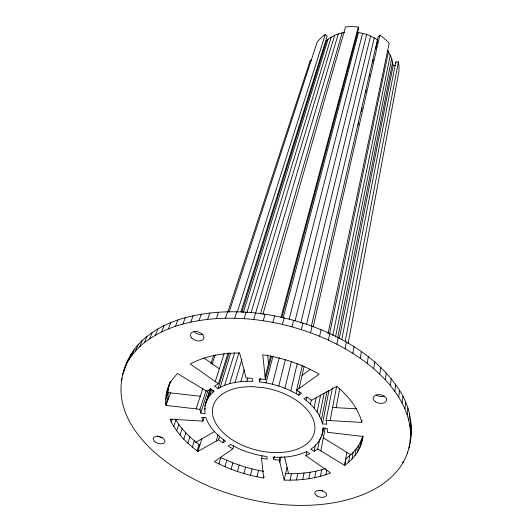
<?xml version="1.0" encoding="UTF-8"?>
<svg xmlns="http://www.w3.org/2000/svg" width="532" height="532" viewBox="0 0 532 532"><rect width="100%" height="100%" fill="white"/><g stroke="black" fill="none" stroke-linecap="round" stroke-linejoin="round"><path stroke-width="0.8" d="M322.691 431.884L322.897 428.041L327.3 428.553L327.459 432.277L362.891 436.44C361.793 448.33 354.206 458.71 344.61 465.4L317.737 448.981L314.146 451.256L310.768 449.194C318.309 444.652 322.725 436.453 323.489 427.808M210.213 388.826L204.94 405.923L204.926 413.583L200.69 413.085L200.005 409.341L165.997 405.384C164.727 397.098 167.088 388.812 170.772 381.451M168.258 399.086C167.547 393.334 168.152 387.389 170.167 381.949L166.935 391.04M128.584 358.801C97.13 421.291 170.054 473.194 221.126 490.983C255.267 503.179 292.274 508.446 328.344 503.624C355.043 499.767 383.173 489.839 399.931 467.508C415.751 445.018 414.508 413.058 399.552 390.402C379.522 359.147 346.232 338.977 312.111 326.216C271.805 311.832 227.044 306.671 185.276 317.71C159.5 324.68 132.554 340.919 125.12 368.217M410.052 442.943L411.296 430.794M407.472 453.324L407.638 451.828M410.564 437.523L410.538 431.977L411.276 425.241M409.022 448.217L409.507 443.735M410.538 431.977L409.966 426.318L410.711 419.582M402.91 462.98L403.083 461.497M409.966 426.318L408.835 420.573L409.593 413.829M408.835 420.573L407.146 414.761L407.918 408.017M407.146 414.761L404.899 408.902L405.69 402.159M404.899 408.902L402.086 403.017L402.904 396.28M402.086 403.017L398.714 397.138L399.552 390.402M398.714 397.138L394.784 391.286L395.655 384.556M394.784 391.286L390.308 385.494L391.219 378.771M390.308 385.494L385.294 379.775L386.245 373.058M385.294 379.775L379.768 374.169L380.759 367.459M361.301 444.021L362.711 435.974M362.425 439.798L362.997 436.107M379.768 374.169L373.737 368.689L374.774 361.999M359.685 448.077L360.723 441.447L362.339 437.384M332.433 387.762L326.096 420.347L361.86 422.448L361.933 420.214M357.584 451.954L358.628 445.331L360.723 441.447M355.017 455.625L356.074 449.015L358.628 445.331M373.737 368.689L367.22 363.376L368.31 356.699M352.011 459.089L353.082 452.486L356.074 449.015M348.58 462.321L349.664 455.731L353.082 452.486M344.61 465.4L346.811 452.326L323.33 437.843M344.743 465.307L345.853 458.73L349.664 455.731M367.22 363.376L360.25 358.249L361.394 351.586M360.25 358.249L352.856 353.334L354.046 346.684M279.859 457.653L279.293 460.08L284.194 480.09C298.266 480.536 312.497 479.073 325.91 474.657L326.808 469.763M336.191 407.412L339.695 388.639M348.081 343.752L398.694 72.784A44.748 38.257 14.4 0 0 398.548 62.63L398.415 61.865L395.788 61.918L341.777 339.702M320.45 476.3L321.687 469.789L325.564 468.606M352.856 353.334L345.055 348.659L346.312 342.023M330.119 420.586L336.65 386.285M345.182 341.458L398.415 61.865M314.751 477.663L316.015 471.166L321.687 469.789M320.809 450.857L325.225 428.074M317.737 448.981L319.666 439.199M320.364 439.066L320.683 437.437M321.847 435.575L323.283 428.233M409.899 440.735L410.192 439.233M410.491 437.723L410.784 436.213M345.055 348.659L336.896 344.244L338.212 337.62M326.096 420.347L326.801 424.19L322.405 423.924L329.002 390.515M339.296 338.365L393.181 65.389L391.705 58.434L387.668 50.341M314.146 451.256L315.449 444.745M308.833 478.727L310.129 472.243L316.015 471.166M322.405 423.924L321.315 420.047L326.994 391.565M337.694 337.853L392.663 61.965M321.315 420.047L319.539 415.991L324.141 393.188M335.486 336.989L391.705 58.434M302.721 479.505L304.051 473.034L310.129 472.243M319.539 415.991L317.112 411.961L320.616 394.884M332.793 335.519L390.328 54.969M325.91 474.657L330.572 472.921L305.893 455.691L306.731 451.628M317.112 411.961L314.066 407.997L316.281 397.417M329.541 333.956L388.54 51.617M336.896 344.244L328.404 340.114L329.787 333.504M328.045 333.637L389.198 43.371A44.748 38.257 14.4 0 0 379.835 35.192L378.106 36.914L311.333 326.322M296.457 479.99L297.82 473.533L304.051 473.034M314.066 407.997L310.429 404.147L311.293 400.084M290.053 480.183L291.456 473.739L297.82 473.533M328.404 340.114L319.626 336.291L321.069 329.7M310.429 404.147L306.226 400.463L306.937 397.224M284.194 480.09L287.047 467.302M271.573 356.247L265.382 379.529L259.217 378.851L259.55 381.843C273.362 383.539 286.888 387.968 298.791 395.223L301.531 393.294L296.603 390.189L299.104 388.413L304.118 366.475M313.188 326.788L379.835 35.192M298.791 395.223L299.529 391.984M296.357 393.773L297.102 390.541M358.189 125.087L358.748 122.653M361.354 111.328L362.099 108.089M365.637 92.714L366.196 90.28M369.361 76.522L369.92 74.094M372.526 62.769L373.271 59.531M375.692 49.011L376.437 45.772M376.809 44.149L377.368 41.722M319.626 336.291L310.602 332.793L312.111 326.216M279.859 462.394L281.155 456.782M296.603 390.189L302.382 365.125M279.293 460.08L273.681 459.695L274.452 456.463M290.798 390.854L297.295 363.389M306.465 324.62L374.275 37.872L366.701 34.381L357.178 32.179M310.602 332.793L301.365 329.634L302.941 323.077M233.767 445.603L232.876 448.802L214.443 461.636C229.824 469.749 246.562 475.156 263.692 478.055L264.078 476.453M284.913 388.267L291.383 361.66M300.793 322.964L370.585 35.957M263.692 478.055L261.551 458.385L262.15 455.964M257.049 476.818L258.638 470.434L263.772 471.385M278.768 386.046L285.405 359.492M295.067 320.863L366.701 34.381M301.365 329.634L291.968 326.841L293.611 320.304M250.446 475.309L252.075 468.931L258.638 470.434M272.437 384.224L279.253 357.71M289.162 319.153L362.678 33.17M123.87 370.066C133.146 345.128 158.436 330.705 182.908 324.061C215.4 315.423 249.894 316.992 282.452 324.42L284.168 317.897M243.902 473.533L245.571 467.169L232.87 462.867L220.747 457.6L218.918 463.931M281.807 317.704L358.368 29.479L358.355 27.092A44.748 38.257 14.4 0 0 346.432 26.833L345.561 26.926L262.848 314.452M266.007 382.814L272.996 356.347M283.164 317.85L358.561 32.332M265.382 379.529L265.096 376.789L270.675 355.861M280.943 317.371L358.355 27.092M237.452 471.498L239.161 465.141M259.55 381.843L260.421 378.638M272.863 322.385L274.645 315.882M231.121 469.211L232.87 462.867M224.936 466.69L226.725 460.346M263.247 320.743L265.102 314.259M228.068 352.896L218.406 383.772L214.609 386.119L218.04 388.526C226.752 383.459 236.92 381.564 246.895 381.238L247.799 378.039M204.188 417.168L202.931 421.125L169.914 419.13C175.853 432.33 186.38 442.917 197.917 451.395L218.579 439.771L222.981 442.744L223.906 439.552M240.843 381.61L244.314 369.64M260.547 313.774L342.143 32.851L344.543 32.419M253.658 319.499L255.573 313.035M235.071 382.428L241.907 359.353M255.573 313.202L338.286 33.935L342.143 32.851M218.579 439.771L219.523 436.586M216.198 441.114L218.08 434.79M229.658 383.672L239.001 352.656M250.984 312.896L334.628 35.378L338.286 33.935M244.135 318.668L246.11 312.218M224.65 385.328L234.605 352.809M246.981 312.364L331.203 37.16L334.628 35.378M220.122 387.369L230.689 353.268M243.23 312.829L328.051 39.262L331.203 37.16M197.917 451.395L201.834 438.847M218.04 388.526L229.172 352.842M241.781 312.404L326.588 40.425L328.051 39.262M197.093 450.817L199.068 444.506C189.725 437.43 181.146 429.031 175.201 418.844M240.956 311.719L327.193 36.176L325.291 34.42A44.748 38.257 14.4 0 0 317.105 42.241L229.106 312.138M205.911 402.265L209.774 395.515L212.647 392.496L213.392 390.122M209.774 395.515L211.789 389.178M234.718 318.242L236.76 311.805M215.267 381.564L224.065 353.813M237.345 311.912L325.291 34.42M204.94 405.923L210.253 389.304M207.527 398.781L210.805 388.513M192.325 447.079L194.333 440.775M204.614 409.707L205.119 408.13M200.69 413.085L208.059 390.162M200.005 409.341L206.137 390.388M187.869 443.183L189.917 436.885M212.122 364.227L215.207 354.758M225.455 318.222L227.563 311.805M196.142 408.895L202.858 388.373M210.872 363.915L213.711 355.236M227.922 311.852L310.336 60.183L311.612 60.256M183.766 439.153L185.848 432.855M180.035 435.003L182.143 428.706M216.398 318.608L218.559 312.204M176.684 430.747L178.825 424.45M173.751 426.405L175.912 420.107M207.573 319.393L209.794 313.002M171.238 421.996L172.215 419.196M199.028 320.57L201.296 314.199M165.818 404.101L168.079 397.803M165.997 405.384L170.493 392.862M166.05 395.316L168.338 389.005M165.678 399.678L167.959 393.374M190.795 322.133L193.116 315.769M182.908 324.061L185.276 317.71M175.407 326.355L177.814 320.011M168.305 328.982L170.752 322.658M161.642 331.941L164.122 325.624M155.43 335.207L157.938 328.902M149.691 338.764L152.225 332.467M144.445 342.595L147.005 336.304M139.71 346.671L142.283 340.394M135.487 350.98L138.074 344.703M131.783 355.489L134.383 349.225M122.294 375.193L124.894 368.949M128.618 360.191L131.218 353.933M121.249 380.427L122.107 378.345M170.26 382.86L172.701 378.997L177.449 373.504L207.201 391.559L210.506 388.972L214.163 391.2L212.647 392.496M302.076 375.386L310.668 369.175M299.104 388.413L319.14 374.156C301.817 364.187 282.519 357.73 262.775 354.771L265.096 376.789M195.517 442.464L214.383 431.665M222.981 442.744L225.615 441.274C217.142 435.356 209.355 427.615 205.924 417.653L201.761 417.401L202.931 421.125M305.893 455.691L309.817 453.71L306.685 451.522C296.277 456.529 284.46 457.766 273.042 457.141L273.681 459.695M393.181 65.389L395.343 65.35M246.895 381.238L252.906 381.304L252.148 378.279L246.077 377.973L239.626 353.009C222.702 353.048 205.319 355.842 190.31 364.008L218.406 383.772M285.631 473.66L291.456 473.739M332.613 407.479L356.533 408.815M168.065 392.583L200.278 396.26M261.551 458.385L267.19 459.076L266.904 456.556C254.163 454.853 241.708 450.823 230.555 444.4L228.208 446.049L232.876 448.802M282.452 324.42L291.968 326.841M245.571 467.169L252.075 468.931M346.811 452.326L351.047 454.893M374.275 37.872L377.74 40.106M199.068 444.506L199.886 445.084M204.029 357.969L219.304 368.836M306.226 400.463L303.938 398.701L306.997 396.992L311.526 400.297L336.789 386.378C347.961 395.655 357.73 407.492 361.7 421.69M284.547 456.822L288.53 473.527M267.636 354.911L268.534 363.881M395.788 61.918L395.894 63.288M310.262 62.184A44.748 38.257 14.4 0 1 310.336 60.183M322.625 490.876A5.978 3.352 12 0 1 319.619 490.198M162.233 437.563A6.078 3.445 17.6 0 1 157.618 435.874M202.931 334.409A6.903 4.449 18.2 0 1 194.133 331.715M384.37 396.347A6.796 4.289 9.9 0 1 376.503 395.136M252.54 386.691L248.956 386.691A52.296 31.275 14.4 0 0 213.525 418.152A52.296 31.275 14.4 0 0 270.09 452.326L273.501 452.539A52.296 31.275 14.4 0 0 312.623 436.958A52.296 31.275 14.4 0 0 300.188 403.13L297.508 401.121A52.296 31.275 14.4 0 0 263.573 387.702L252.54 386.691M317.045 496.01A6.018 3.345 12 0 0 326.582 495.226A6.018 3.345 12 0 0 318.535 490.411A6.018 3.345 12 0 0 317.045 496.01M154.486 441.387A6.111 3.438 17.6 0 0 164.607 442.531A6.111 3.438 17.6 0 0 158.124 436.4A6.111 3.438 17.6 0 0 154.486 441.387M191.826 338.053A6.949 4.442 18.1 0 0 203.41 339.143A6.949 4.442 18.1 0 0 196.275 331.542A6.949 4.442 18.1 0 0 191.826 338.053M375.479 401.8A6.843 4.289 9.9 0 0 386.565 400.49A6.843 4.289 9.9 0 0 377.66 394.664A6.843 4.289 9.9 0 0 375.479 401.8"/></g></svg>
